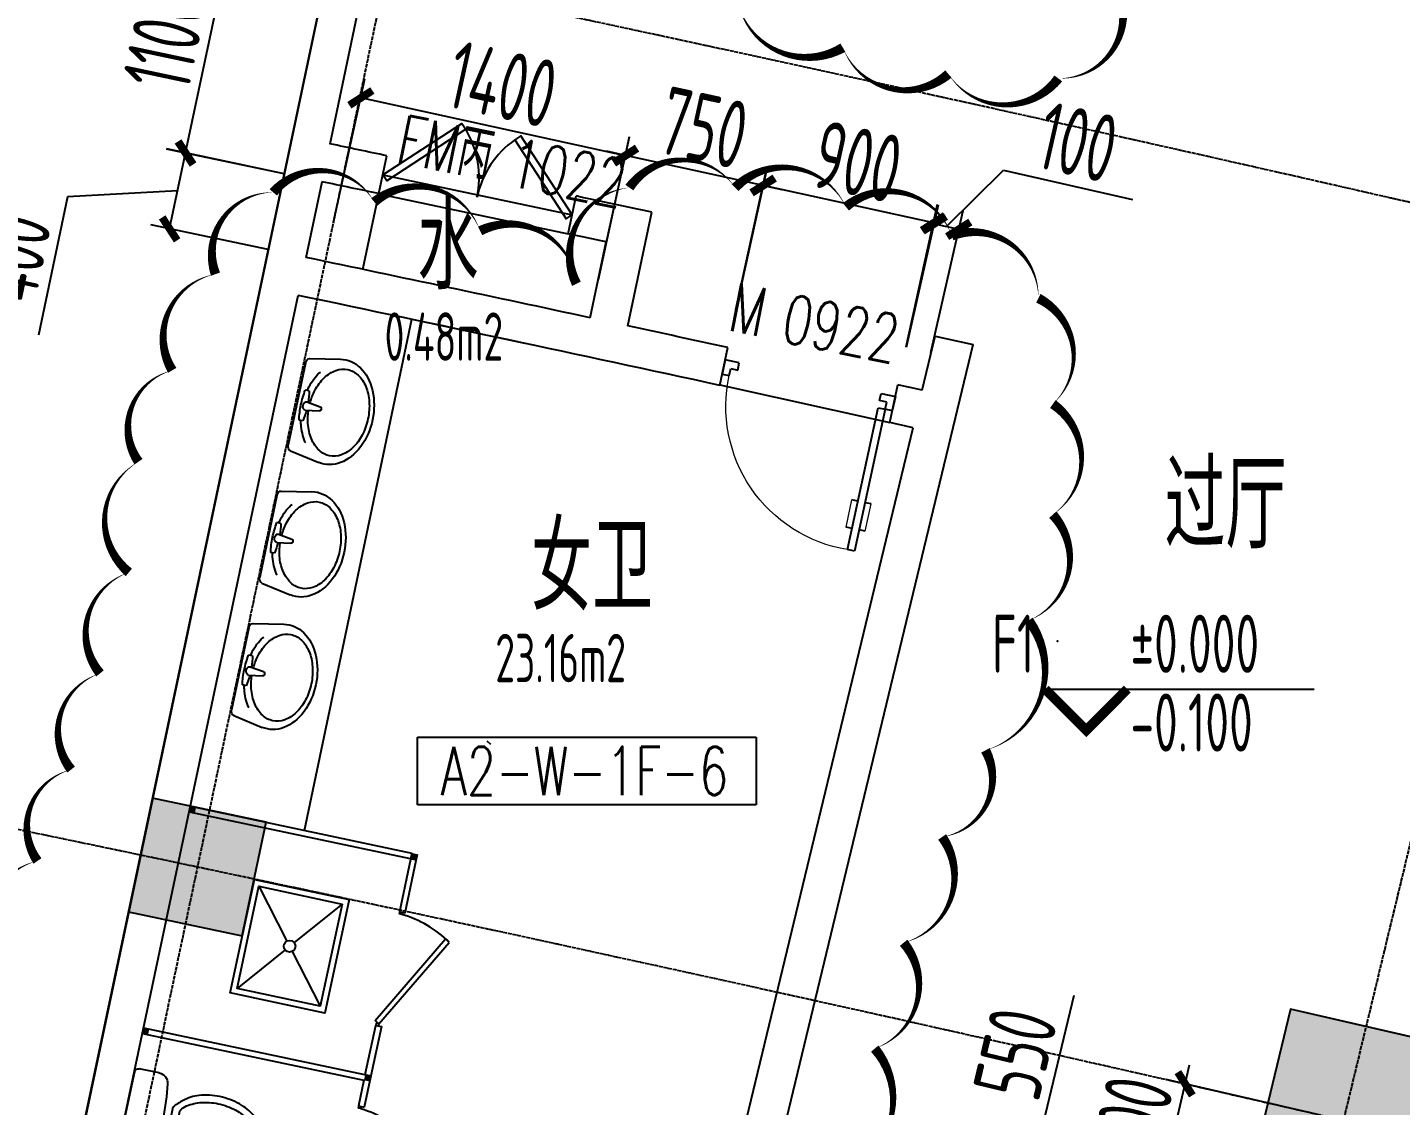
# Model space of a CAD drawing. Header units: millimetres. Extents: x 11639278 to 23698211, y -13072636 to -5537337.
# Drawn here: x 11841539 to 11848635, y -6393351 to -6387781 of the extents above; entities that cross this region are included whole.
import ezdxf
from ezdxf.enums import TextEntityAlignment as Align

# ---------------------------------------------------------------- set-up
doc = ezdxf.new("R2010")
doc.units = ezdxf.units.MM
doc.header["$LTSCALE"] = 10
doc.linetypes.add('A2-RG-AXIS$0$CENTER', pattern=[2, 1.25, -0.25, 0.25, -0.25])
doc.linetypes.add('A2-RG-AXIS$0$DOTE', pattern=[2.42, 2, -0.2, 0.02, -0.2])
for name, color, linetype in [('A2-RB-F1$0$A-DIMS-100', 1, 'Continuous'), ('A2-RG-AXIS$0$A-GRID', 1, 'A2-RG-AXIS$0$CENTER'), ('A2-RI-F1$0$$1$A-SYMB-NUMB-T', 4, 'Continuous'), ('A2-RI-F1$0$$3$A-SYMB', 4, 'Continuous'), ('A2-RI-F1$0$$3$A-WALL', 7, 'Continuous'), ('A2-RI-F1$0$A-1-1-X-toilel$0$A-FIXT', 55, 'Continuous'), ('A2-RI-F1$0$A-DOOR', 32, 'Continuous'), ('A2-RI-F1$0$A-HOLE', 2, 'Continuous'), ('A2-RI-F1$0$A-STRS', 50, 'Continuous'), ('A2-RI-F1$0$A-SYMB', 4, 'Continuous'), ('A2-RI-F1$0$A-SYMB-AREA', 4, 'Continuous'), ('A2-RI-F1$0$A-SYMB-DOOR', 3, 'Continuous'), ('A2-RI-F1$0$A-SYMB-NAME', 4, 'Continuous'), ('A2-RI-F1$0$A-WALL', 7, 'Continuous'), ('A2-RI-F1$0$HRI-F18$0$A-DOOR', 32, 'Continuous'), ('A2-RI-F1$0$HRI-F18$0$A-WALL', 7, 'Continuous'), ('A2-RS-F1$0$A-HATH-GRAY', 8, 'Continuous'), ('A2-RS-F1$0$A-WALL-CONC', 6, 'Continuous')]:
    doc.layers.add(name, color=color, linetype=linetype)
doc.layers.add('A2-RD-F1（少）$0$A-X-AREA', color=6, linetype='Continuous', plot=False)
doc.styles.add('A2-RB-F1$0$XD2008', font='hzs.shx', dxfattribs={"width": 0.7, "bigfont": 'hztxt.shx'})
doc.styles.add('A2-RI-F1$0$$1$ECADI-TXT', font='simplex.shx', dxfattribs={"bigfont": 'hztxt.shx'})
doc.styles.add('A2-RI-F1$0$ECADI', font='hzs.shx', dxfattribs={"width": 0.7, "bigfont": 'hztxt.shx'})
doc.styles.add('A2-RI-F1$0$ECADI-TXT', font='simplex.shx', dxfattribs={"bigfont": 'hztxt.shx'})
doc.styles.add('A2-RI-F1$0$XD2008', font='hzs.shx', dxfattribs={"width": 0.7, "bigfont": 'hztxt.shx'})
doc.dimstyles.new('A2-RB-F1$0$XD100$0', dxfattribs={"dimscale": 100, "dimtxt": 3.5, "dimasz": 1, "dimexe": 1, "dimexo": 2, "dimgap": 0.5, "dimtad": 1, "dimdec": 0, "dimdsep": 46, "dimtxsty": 'A2-RB-F1$0$XD2008', "dimblk1": 'A2-RB-F1$0$_ArchTick', "dimblk2": 'A2-RB-F1$0$_ArchTick', "dimsah": 1, "dimcen": 2.5, "dimclrt": 4, "dimaunit": 1, "dimadec": 0, "dimazin": 0, "dimtfac": 1, "dimtdec": 0, "dimtix": 1, "dimtmove": 1, "dimatfit": 3, "dimfxl": 0, "dimtolj": 1, "dimtzin": 0, "dimarcsym": 0})

# ---------------------------------------------------------------- blocks, each defined once
blk = doc.blocks.new('A2-RS-F1')
at = {"layer": 'A2-RS-F1$0$A-HATH-GRAY', "ltscale": 3}
h = blk.add_hatch(color=256, dxfattribs=at)
h.paths.add_polyline_path([(11790490.7, -6377046.5), (11789491.3, -6377010.6), (11789445.2, -6378310.2), (11790444.5, -6378345.7)], flags=16)
h.paths.add_polyline_path([(11794711.1, -6377235.6), (11794112.3, -6377197.1), (11794061, -6377995.6), (11794659.8, -6378034.1)], flags=0)
h.paths.add_polyline_path([(11794483.3, -6380778.7), (11793884.5, -6380740.2), (11793833.2, -6381538.6), (11794432, -6381577.1)], flags=0)
h.paths.add_polyline_path([(11793886.5, -6390060.6), (11793287.7, -6390022.1), (11793236.4, -6390820.5), (11793835.2, -6390859)], flags=0)
h.paths.add_polyline_path([(11793658.7, -6393603.7), (11793059.9, -6393565.2), (11793008.6, -6394363.6), (11793607.4, -6394402.1)], flags=0)
h.paths.add_polyline_path([(11789926.5, -6392936.5), (11788927.1, -6392900.6), (11788881, -6394200.2), (11789880.4, -6394235.7)], flags=16)
h.paths.add_polyline_path([(11781272, -6392739.2), (11780272, -6392732.1), (11780263.2, -6394032.4), (11781263.2, -6394039.2)], flags=16)
h.paths.add_polyline_path([(11772615.4, -6392790.7), (11771615.7, -6392812.3), (11771644.2, -6394112.4), (11772644, -6394090.4)], flags=16)
h.paths.add_polyline_path([(11771835.6, -6400549.4, 1), (11772735.6, -6400549.4, 1)])
h.paths.add_polyline_path([(11789601.8, -6400663.7, 1), (11788701.8, -6400663.7, 1)], flags=0)
h.paths.add_polyline_path([(11797125.5, -6401083.9, 1), (11798025.5, -6401083.9, 1)], flags=0)
h.paths.add_polyline_path([(11772266.5, -6376894.6), (11771266.7, -6376916.1), (11771295.3, -6378216.2), (11772295, -6378194.3)], flags=16)
h.paths.add_polyline_path([(11781379.7, -6376839.6), (11780379.7, -6376832.4), (11780370.9, -6378132.8), (11781370.9, -6378139.6)], flags=16)
h.paths.add_polyline_path([(11752826.5, -6385566), (11752029, -6385629.4), (11752187.6, -6387623.1), (11752985.1, -6387559.7)], flags=17)
h.paths.add_polyline_path([(11757362.8, -6385212.9), (11756565.3, -6385276.3), (11756723.9, -6387270.1), (11757521.2, -6387204.8)], flags=17)
h.paths.add_polyline_path([(11762965.1, -6393140.9), (11763031, -6394439.6), (11764029.7, -6394388.9), (11763963.9, -6393090.2)])
h.paths.add_polyline_path([(11793008.6, -6394363.6), (11793607.4, -6394402.1), (11793658.7, -6393603.7), (11793059.9, -6393565.2)], flags=17)
h.paths.add_polyline_path([(11793236.4, -6390820.5), (11793835.2, -6390859), (11793886.5, -6390060.6), (11793287.7, -6390022.1)], flags=17)
h.paths.add_polyline_path([(11793833.2, -6381538.6), (11794432, -6381577.1), (11794483.3, -6380778.7), (11793884.5, -6380740.2)], flags=17)
h.paths.add_polyline_path([(11794061, -6377995.6), (11794659.8, -6378034.1), (11794711.1, -6377235.6), (11794112.3, -6377197.1)], flags=17)
h.paths.add_polyline_path([(11762159.9, -6377261.3), (11762225.8, -6378560), (11763224.5, -6378509.3), (11763158.6, -6377210.6)], flags=17)
edge = h.paths.add_edge_path(flags=16)
edge.add_arc((11772285.6, -6400549.4), 450, 0, 360)
edge = h.paths.add_edge_path(flags=16)
edge.add_arc((11789151.8, -6400663.7), 450, 0, 360)
edge = h.paths.add_edge_path()
edge.add_arc((11763857, -6400855.6), 450, 0, 360)
edge = h.paths.add_edge_path(flags=17)
edge.add_arc((11797575.5, -6401083.9), 450, 0, 360)
edge = h.paths.add_edge_path()
edge.add_arc((11755440.6, -6401403.6), 450, 0, 360)
h.paths.add_polyline_path([(11756756.1, -6377586.7), (11756914.7, -6379580.4), (11756117.2, -6379643.9), (11755958.6, -6377650.1)], flags=17)
h.paths.add_polyline_path([(11757322.6, -6394796.6), (11758120, -6394731.3), (11758001.2, -6393237.8), (11757203.7, -6393301.3)])
h.paths.add_polyline_path([(11752786.3, -6395149.5), (11753583.8, -6395086), (11753449, -6393391.4), (11752651.5, -6393454.8)])
h.paths.add_polyline_path([(11751581, -6379997.1), (11752378.4, -6379933.7), (11752219.8, -6377940), (11751422.4, -6378003.4)])
edge = h.paths.add_edge_path()
edge.add_line((11771615.7, -6392812.7), (11771644.2, -6394112.4))
edge.add_line((11771644.2, -6394112.4), (11772644, -6394090.4))
edge.add_line((11772644, -6394090.4), (11772615.4, -6392790.7))
edge.add_line((11772615.4, -6392790.7), (11771615.7, -6392812.3))
edge.add_line((11780272, -6392732.4), (11780263.2, -6394032.4))
edge.add_line((11780263.2, -6394032.4), (11781263.2, -6394039.2))
edge.add_line((11781263.2, -6394039.2), (11781272, -6392739.2))
edge.add_line((11781272, -6392739.2), (11780272, -6392732.1))
edge.add_line((11788927.1, -6392901), (11788881, -6394200.2))
edge.add_line((11788881, -6394200.2), (11789880.4, -6394235.7))
edge.add_line((11789880.4, -6394235.7), (11789926.5, -6392936.5))
edge.add_line((11789926.5, -6392936.5), (11788927.1, -6392900.6))
edge.add_line((11789491.3, -6377011), (11789445.2, -6378310.2))
edge.add_line((11789445.2, -6378310.2), (11790444.5, -6378345.7))
edge.add_line((11790444.5, -6378345.7), (11790490.7, -6377046.5))
edge.add_line((11790490.7, -6377046.5), (11789491.3, -6377010.6))
edge.add_line((11780379.7, -6376832.8), (11780370.9, -6378132.8))
edge.add_line((11780370.9, -6378132.8), (11781370.9, -6378139.6))
edge.add_line((11781370.9, -6378139.6), (11781379.7, -6376839.6))
edge.add_line((11781379.7, -6376839.6), (11780379.7, -6376832.4))
edge.add_line((11771266.7, -6376916.5), (11771295.3, -6378216.2))
edge.add_line((11771295.3, -6378216.2), (11772295, -6378194.3))
edge.add_line((11772295, -6378194.3), (11772266.5, -6376894.6))
edge.add_line((11772266.5, -6376894.6), (11771266.7, -6376916.1))
edge.add_line((11756723.9, -6387270.1), (11757521.2, -6387204.8))
edge.add_line((11756565.3, -6385276.3), (11757362.8, -6385212.9))
edge.add_line((11756565.3, -6385276.3), (11756723.9, -6387270.1))
edge.add_line((11752187.6, -6387623.1), (11752985.1, -6387559.7))
edge.add_line((11752029, -6385629.4), (11752826.5, -6385566))
edge.add_line((11752029, -6385629.4), (11752187.6, -6387623.2))
edge.add_line((11752826.5, -6385566), (11752985.1, -6387559.7))
edge.add_line((11757362.2, -6385205.2), (11757521.2, -6387204.8))
edge = h.paths.add_edge_path()
edge.add_arc((11847549.5, -6408655.2), 450, 0, 360)
h.paths.add_polyline_path([(11818747.1, -6372607.5), (11817357.2, -6372439.1), (11817138.8, -6374225.8), (11818528.7, -6374394.2)])
h.paths.add_polyline_path([(11827964.2, -6373889.1), (11826579.8, -6373680.9), (11826310.1, -6375460.6), (11827694.6, -6375668.8)])
h.paths.add_polyline_path([(11837140.7, -6375434.8), (11835762.8, -6375187), (11835442.2, -6376958.2), (11836820.1, -6377206.1)])
h.paths.add_polyline_path([(11814457.2, -6396161.7), (11815846.9, -6396331.6), (11816041, -6394743.5), (11814651.4, -6394573.1)])
h.paths.add_polyline_path([(11851385, -6401917.5), (11850605.4, -6401737.8), (11850371.1, -6402710), (11851150.7, -6402889.7)])
h.paths.add_polyline_path([(11846959.8, -6400859), (11846180.2, -6400679.3), (11845945.9, -6401651.6), (11846725.5, -6401831.3)])
h.paths.add_polyline_path([(11841338.2, -6400630.1), (11839968.3, -6400341.3), (11840298.4, -6398775.8), (11841668.4, -6399064)])
h.paths.add_polyline_path([(11831505.8, -6398704), (11832883.4, -6398953.4), (11833168.4, -6397379), (11831790.9, -6397129.1)])
h.paths.add_polyline_path([(11822999.8, -6397310.5), (11824384, -6397520.2), (11824623.6, -6395938.3), (11823239.5, -6395728)])
h.paths.add_polyline_path([(11806985.1, -6395311.3), (11806188.5, -6395237.1), (11806299.9, -6394042), (11807096.4, -6394116.5)])
h.paths.add_polyline_path([(11800592, -6394828.7), (11801190.8, -6394867.2), (11801242.1, -6394068.8), (11800643.4, -6394030.3)])
h.paths.add_polyline_path([(11793008.6, -6394363.6), (11793607.4, -6394402.1), (11793658.7, -6393603.7), (11793059.9, -6393565.2)], flags=17)
h.paths.add_polyline_path([(11800819.8, -6391285.9), (11801418.6, -6391324.4), (11801469.9, -6390525.9), (11800871.2, -6390487.4)])
h.paths.add_polyline_path([(11793236.4, -6390820.5), (11793835.2, -6390859), (11793886.5, -6390060.6), (11793287.7, -6390022.1)], flags=17)
h.paths.add_polyline_path([(11853037, -6395063.6), (11853271.3, -6394091.4), (11852491.7, -6393911.7), (11852257.4, -6394883.9)])
h.paths.add_polyline_path([(11854911.5, -6387286.2), (11855145.9, -6386314), (11854366.3, -6386134.3), (11854131.9, -6387106.5)])
h.paths.add_polyline_path([(11846269, -6377243.5), (11844898.8, -6376956.1), (11844527.5, -6378717.4), (11845897.7, -6379004.7)])
h.paths.add_polyline_path([(11848611.8, -6394005), (11848846.2, -6393032.8), (11848066.6, -6392853.1), (11847832.2, -6393825.3)])
h.paths.add_polyline_path([(11850486.4, -6386227.4), (11850720.8, -6385255.2), (11849941.2, -6385075.5), (11849706.8, -6386047.7)])
h.paths.add_polyline_path([(11843712.1, -6384523.3), (11844299.2, -6384647.1), (11844423, -6384060), (11843835.9, -6383936.2)])
h.paths.add_polyline_path([(11842061.7, -6392351.2), (11842648.8, -6392475), (11842772.6, -6391887.9), (11842185.5, -6391764.1)])
h.paths.add_polyline_path([(11808357.4, -6373042.4), (11808954.8, -6373098.1), (11809029, -6372301.4), (11808431.6, -6372245.8)])
h.paths.add_polyline_path([(11793833.2, -6381538.6), (11794432, -6381577.1), (11794483.3, -6380778.7), (11793884.5, -6380740.2)], flags=17)
h.paths.add_polyline_path([(11801416.6, -6382004.6), (11802015.3, -6382043.1), (11802066.7, -6381244.7), (11801467.9, -6381206.2)])
h.paths.add_polyline_path([(11801644.4, -6378461.8), (11802243.1, -6378500.3), (11802294.5, -6377701.9), (11801695.7, -6377663.4)])
h.paths.add_polyline_path([(11794061, -6377995.6), (11794659.8, -6378034.1), (11794711.1, -6377235.6), (11794112.3, -6377197.1)], flags=17)
h.paths.add_polyline_path([(11808460.5, -6379479.9), (11807663.9, -6379405.7), (11807775.3, -6378210.6), (11808571.8, -6378285.1)])
edge = h.paths.add_edge_path(flags=16)
edge.add_arc((11772285.6, -6400549.4), 450, 0, 360)
edge = h.paths.add_edge_path(flags=17)
edge.add_arc((11789151.8, -6400663.7), 450, 0, 360)
edge = h.paths.add_edge_path(flags=17)
edge.add_arc((11797575.5, -6401083.9), 450, 0, 360)
edge = h.paths.add_edge_path()
edge.add_arc((11805983.7, -6401745.9), 450, 0, 360)
edge = h.paths.add_edge_path()
edge.add_arc((11814369.4, -6402649), 450, 0, 360)
edge = h.paths.add_edge_path()
edge.add_arc((11822725.7, -6403792.5), 450, 0, 360)
edge = h.paths.add_edge_path()
edge.add_arc((11831045.7, -6405175.5), 450, 0, 360)
edge = h.paths.add_edge_path()
edge.add_arc((11839322.6, -6406796.9), 450, 0, 360)
edge = h.paths.add_edge_path(flags=17)
edge.add_line((11771615.7, -6392812.7), (11771644.2, -6394112.4))
edge.add_line((11771644.2, -6394112.4), (11772644, -6394090.4))
edge.add_line((11772644, -6394090.4), (11772615.4, -6392790.7))
edge.add_line((11772615.4, -6392790.7), (11771615.7, -6392812.3))
edge.add_line((11780272, -6392732.4), (11780263.2, -6394032.4))
edge.add_line((11780263.2, -6394032.4), (11781263.2, -6394039.2))
edge.add_line((11781263.2, -6394039.2), (11781272, -6392739.2))
edge.add_line((11781272, -6392739.2), (11780272, -6392732.1))
edge.add_line((11788927.1, -6392901), (11788881, -6394200.2))
edge.add_line((11788881, -6394200.2), (11789880.4, -6394235.7))
edge.add_line((11789880.4, -6394235.7), (11789926.5, -6392936.5))
edge.add_line((11789926.5, -6392936.5), (11788927.1, -6392900.6))
edge.add_line((11789491.3, -6377011), (11789445.2, -6378310.2))
edge.add_line((11789445.2, -6378310.2), (11790444.5, -6378345.7))
edge.add_line((11790444.5, -6378345.7), (11790490.7, -6377046.5))
edge.add_line((11790490.7, -6377046.5), (11789491.3, -6377010.6))
edge.add_line((11780379.7, -6376832.8), (11780370.9, -6378132.8))
edge.add_line((11780370.9, -6378132.8), (11781370.9, -6378139.6))
edge.add_line((11781370.9, -6378139.6), (11781379.7, -6376839.6))
edge.add_line((11781379.7, -6376839.6), (11780379.7, -6376832.4))
edge.add_line((11771266.7, -6376916.5), (11771295.3, -6378216.2))
edge.add_line((11771295.3, -6378216.2), (11772295, -6378194.3))
edge.add_line((11772295, -6378194.3), (11772266.5, -6376894.6))
edge.add_line((11772266.5, -6376894.6), (11771266.7, -6376916.1))
edge = h.paths.add_edge_path()
edge.add_arc((11780719.5, -6400485.4), 450, 0, 360)
at = {"layer": 'A2-RS-F1$0$A-WALL-CONC', "ltscale": 3}
for points in [[(11842061.7, -6392351.2), (11842648.8, -6392475), (11842772.6, -6391887.9), (11842185.5, -6391764.1)], [(11848611.8, -6394005), (11848846.2, -6393032.8), (11848066.6, -6392853.1), (11847832.2, -6393825.3)]]:
    blk.add_lwpolyline(points, close=True, dxfattribs=at)
blk = doc.blocks.new('A2-RI-F1$0$ECADI-TAG-HGHT（国标）')
at = {"color": 1}
blk.add_line((-2.121, 2.121), (11.768, 2.121), dxfattribs=at)
at = {"color": 1, "const_width": 0.5}
blk.add_lwpolyline([(-2.121, 2.121), (0, 0), (2.121, 2.121)], dxfattribs=at)
at = {"color": 1}
blk.add_point((-1.481, 4.6), dxfattribs=at)
at = {"style": 'A2-RI-F1$0$XD2008', "width": 0.7}
blk.add_attdef('FL', text='', height=3, dxfattribs=at).set_placement((-2.689, 2.967), align=Align.RIGHT)
for tag, p in [('F.F.L.', (2.284, 2.967)), ('T.O.S.', (2.284, -1.104))]:
    blk.add_attdef(tag, p, '', height=3, dxfattribs=at)
blk = doc.blocks.new('A2-RI-F1$0$5erhfh')
at = {"layer": 'A2-RI-F1$0$A-SYMB-AREA', "style": 'A2-RI-F1$0$ECADI', "width": 0.7}
blk.add_attdef('340M2', text='', height=2.5, dxfattribs=at).set_placement((0, 1.25), align=Align.MIDDLE_LEFT)
at = {"layer": 'A2-RI-F1$0$A-SYMB-NAME', "style": 'A2-RI-F1$0$ECADI', "width": 0.7}
blk.add_attdef('CHINESENAME', (-12.292, 3.087), '', height=4.5, dxfattribs=at)
blk = doc.blocks.new('A2-RI-F1$0$645YRTH')
at = {"layer": 'A2-RI-F1$0$$1$A-SYMB-NUMB-T', "color": 1}
for p, q in [((0, -350), (0, 0)), ((0, 0), (1750, 0)), ((1750, 0), (1750, -350)), ((1750, -350), (0, -350))]:
    blk.add_line(p, q, dxfattribs=at)
at = {"layer": 'A2-RI-F1$0$$1$A-SYMB-NUMB-T', "style": 'A2-RI-F1$0$$1$ECADI-TXT', "width": 0.7}
blk.add_attdef('CODE', text='', height=250, dxfattribs=at).set_placement((750, -175), align=Align.MIDDLE_CENTER)
blk = doc.blocks.new('A2-RI-F1$0$door-1000')
for p, q in [((0.6493, 0.6471), (0.7083, 0.7059)), ((0.6787, 0.6175), (0.6493, 0.6471)), ((0.7082, 0.647), (0.6787, 0.6175)), ((0.7376, 0.6174), (0.7082, 0.647)), ((0.7083, 0.7059), (0.7083, 0.7059)), ((0.7083, 0.7059), (0.7672, 0.6469)), ((0.7672, 0.6469), (0.7376, 0.6174)), ((0.059, 0.0588), (0, 0)), ((0, 0), (0.0588, -0.059)), ((0, 0), (0, 0)), ((0.0589, -0.0001), (0.0884, 0.0293)), ((0.0884, 0.0293), (0.059, 0.0588)), ((0.0588, -0.059), (0.0883, -0.0296)), ((0.0883, -0.0296), (0.0589, -0.0001)), ((0.1179, -0.0002), (0.0883, -0.0296)), ((0.0883, -0.0296), (0.6766, -0.6199)), ((0.7061, -0.5905), (0.1179, -0.0002)), ((0.5051, -0.3888), (0.5301, -0.3639)), ((0.4506, -0.4431), (0.4756, -0.4182)), ((0.5638, -0.5566), (0.5888, -0.5318)), ((0.6183, -0.5024), (0.6432, -0.4775)), ((0.6766, -0.6199), (0.7061, -0.5905))]:
    blk.add_line(p, q)
at = {"lineweight": 13}
for p, q in [((0.6432, -0.4775), (0.5301, -0.3639)), ((0.5638, -0.5566), (0.4506, -0.4431))]:
    blk.add_line(p, q, dxfattribs=at)
blk.add_arc((0.1481, 0.0285), 0.8333, 312.03498, 44.97267, dxfattribs=at)
blk = doc.blocks.new('A2-RI-F1$0$A-1-1-X-toilel$0$A-1-10-01~10(B1~wd)$0$A1088D2A')
at = {"layer": 'A2-RI-F1$0$A-1-1-X-toilel$0$A-FIXT'}
for p, q in [((-0.43, 0), (0.43, 0)), ((-0.47, -0.235), (-0.47, -0.04)), ((0.47, -0.04), (0.47, -0.235)), ((-0.05, -0.396), (-0.05, -0.361)), ((0.05, -0.361), (0.05, -0.396)), ((-0.176, -0.431), (0.181, -0.431)), ((-0.148, -0.5), (0.148, -0.5)), ((-0.07, -0.396), (-0.05, -0.396)), ((-0.07, -0.431), (-0.07, -0.396)), ((0.05, -0.396), (-0.05, -0.396)), ((0.05, -0.396), (0.07, -0.396)), ((0.07, -0.396), (0.07, -0.431))]:
    blk.add_line(p, q, dxfattribs=at)
for points in [[(0.002, -1.35, -0.128381), (-0.133, -1.315, -0.106268), (-0.259, -1.203, -0.085065), (-0.338, -1.047, -0.074422), (-0.368, -0.849, -0.074422), (-0.338, -0.652, -0.093985), (-0.259, -0.514, -0.073872), (-0.176, -0.431, -0.130921)], [(-0.148, -0.5, 0.073654), (-0.204, -0.54, 0.085065), (-0.272, -0.674, 0.074422), (-0.298, -0.849, 0.074422), (-0.272, -1.025, 0.085065), (-0.204, -1.159, 0.106268), (-0.101, -1.25, 0.128381), (-0.002, -1.276, 0.131396)], [(0.181, -0.431, -0.073872), (0.264, -0.514, -0.093985), (0.343, -0.652, -0.074422), (0.372, -0.849, -0.074422), (0.343, -1.047, -0.085065), (0.264, -1.203, -0.106268), (0.138, -1.315, -0.128381), (0.002, -1.35, -0.130921)], [(0.148, -0.5, -0.073654), (0.204, -0.54, -0.085065), (0.272, -0.674, -0.074422), (0.298, -0.849, -0.074422), (0.272, -1.025, -0.085065), (0.204, -1.159, -0.106268), (0.101, -1.25, -0.128381), (0.002, -1.276, -0.131396)]]:
    blk.add_lwpolyline(points, format="xyb", dxfattribs=at)
for centre, radius, start, end in [((-0.43, -0.04), 0.04, 90, 180), ((0.43, -0.04), 0.04, 0, 90), ((-0.37, -0.235), 0.1, 180, 262.0681), ((0.37, -0.235), 0.1, 277.9319, 0), ((0, 2.42), 2.781, 262.0681, 268.9699), ((0, 2.42), 2.781, 268.9699, 271.0301), ((0, 2.42), 2.781, 271.0301, 277.9319)]:
    blk.add_arc(centre, radius, start, end, dxfattribs=at)
blk = doc.blocks.new('A2-RI-F1$0$A-1-1-X-toilel$0$A-1-10-01~10(B1~wd)$0$A1088D2B')
at = {"layer": 'A2-RI-F1$0$A-1-1-X-toilel$0$A-FIXT'}
for p, q in [((-465, 0), (-465, -1200)), ((-435, 0), (-435, -1170)), ((435, 0), (435, -1170)), ((465, 0), (465, -1200)), ((-465, -1200), (-300, -1200)), ((-435, -1170), (-300, -1170)), ((-300, -1170), (-300, -1200)), ((275.9, -1161.4), (-210.9, -1431.4)), ((289.1, -1184.1), (-197.8, -1454.1)), ((289.1, -1184.1), (275.9, -1161.4)), ((300, -1170), (435, -1170)), ((300, -1170), (300, -1200)), ((300, -1200), (465, -1200)), ((-197.8, -1454.1), (-210.9, -1431.4))]:
    blk.add_line(p, q, dxfattribs=at)
for points in [[(-299.8, -1184.1), (-289.1, -1184.1), (-289.1, -1172.6), (-299.8, -1172.6)], [(300, -1172.6), (288, -1172.6), (288, -1184.1), (300, -1184.1)]]:
    blk.add_lwpolyline(points, dxfattribs=at)
blk.add_arc((270.5, -1147.3), 559.9, 183.77186, 213.23098, dxfattribs=at)
for points in [[(-465, -30), (-435, -30), (-465, 0), (-435, 0)], [(435, -30), (465, -30), (435, 0), (465, 0)], [(-465, -1200), (-435, -1200), (-465, -1170), (-435, -1170)], [(435, -1200), (465, -1200), (435, -1170), (465, -1170)]]:
    blk.add_trace(points, dxfattribs=at)
at = {"layer": 'A2-RI-F1$0$A-1-1-X-toilel$0$A-FIXT', "xscale": 540, "yscale": 540, "zscale": 540}
blk.add_blockref('A2-RI-F1$0$A-1-1-X-toilel$0$A-1-10-01~10(B1~wd)$0$A1088D2A', (0, 0), dxfattribs=at)
blk = doc.blocks.new('A2-RI-F1$0$sthftfjtyj')
for p, q in [((11844390.7, -6383390.9), (11844535.4, -6383674.4)), ((11844820.8, -6383483.3), (11844572.4, -6383682.3)), ((11844525.6, -6383719.8), (11844277.2, -6383918.8)), ((11844562.7, -6383727.8), (11844707.4, -6384011.3))]:
    blk.add_line(p, q)
for points in [[(11844856.5, -6383460.3), (11844730.4, -6384046.9), (11844241.6, -6383941.9), (11844367.6, -6383355.2)], [(11844820.8, -6383483.3), (11844707.4, -6384011.3), (11844277.2, -6383918.8), (11844390.7, -6383390.9)]]:
    blk.add_lwpolyline(points, close=True)
blk.add_circle((11844549, -6383701.1), 30)
blk = doc.blocks.new('A2-RI-F1$0$ECADI-TAG-DOOR')
blk = doc.blocks.new('A2-RI-F1$0$HRI-F18$0$A$C62F15C80')
at = {"layer": 'A2-RI-F1$0$HRI-F18$0$A-DOOR'}
for points in [[(0, 275.5), (275.5, 0), (296.2, 20.7), (20.7, 296.2)], [(800, 275.5), (524.5, 0), (503.8, 20.7), (779.3, 296.2)]]:
    blk.add_lwpolyline(points, close=True, dxfattribs=at)
for centre, start, end in [((10.3, 285.9), 317.1491, 0), ((789.7, 285.9), 180, 222.8509)]:
    blk.add_arc(centre, 389.7, start, end, dxfattribs=at)
blk = doc.blocks.new('A2-RI-F1$0$A-1-1-X-toilel$0$A-1-10-01~10(B1~wd)$0$A$C39426295')
at = {"layer": 'A2-RI-F1$0$A-1-1-X-toilel$0$A-FIXT'}
for p, q in [((29.2, 382.7, 4500), (0, 227, 4500)), ((488.5, 400, 4500), (56.5, 400, 4500)), ((193.7, 350.8, 4500), (193.7, 371.4, 4500)), ((351.2, 350.8, 4500), (351.2, 371.4, 4500)), ((515.7, 382.7, 4500), (544.9, 227, 4500)), ((250.5, 351.1, 4500), (261.5, 278.8, 4500)), ((294.5, 351.1, 4500), (283.5, 278.8, 4500))]:
    blk.add_line(p, q, dxfattribs=at)
at = {"layer": 'A2-RI-F1$0$A-1-1-X-toilel$0$A-FIXT', "extrusion": (0, 0, -1)}
for centre, major_axis, start_param, end_param in [((56.5, 380, 4500), (27.5, 0), 3.277215, 4.712389), ((267, 182.2, 4500), (257.5, 0), 3.959185, 4.341951), ((272.5, 171.9, 4500), (272.7, 0), 4.341951, 4.419347), ((272.5, 125.2, 4500), (347.6, 0), 4.483782, 4.712389), ((272.5, 351.1, 4500), (22, 0), 3.141593, 6.283185), ((272.5, 125.2, 4500), (347.6, 0), -1.570796, -1.342189), ((272.5, 171.9, 4500), (272.7, 0), -1.277754, -1.200359), ((278, 182.2, 4500), (257.5, 0), -1.200359, -0.817592), ((488.5, 380, 4500), (27.5, 0), 4.712389, 6.147563), ((258.5, 175, 4500), (214.8, 0), 3.55759, 3.959185), ((414.3, 151.7, 4500), (396.8, 0), 3.737677, 3.75941), ((267, 168.5, 4500), (227.2, 0), 3.959185, 4.341951), ((272.5, 158.2, 4500), (242.4, 0), 4.341951, 4.629594), ((272.5, 597, 4500), (347.6, 0), 1.631074, 1.799403), ((272.5, 158.2, 4500), (242.4, 0), -1.488001, -1.200359), ((272.5, 597, 4500), (347.6, 0), 1.342189, 1.510519), ((278, 168.5, 4500), (227.2, 0), -1.200359, -0.817592), ((286.5, 175, 4500), (214.8, 0), -0.817592, -0.415998), ((130.6, 151.7, 4500), (396.8, 0), -0.617817, -0.596084), ((272.5, 200, 4500), (275, 0), -0.135622, 3.277215), ((245.3, 179.3, 4500), (200.4, 0), 3.141593, 3.55759), ((272.5, 278.8, 4500), (11, 0), -0.000069, 3.141524), ((299.7, 179.3, 4500), (200.4, 0), -0.415998, 0), ((245.3, 179.3, 4500), (200.4, 0), 2.725595, 3.141593), ((299.7, 179.3, 4500), (200.4, 0), 0, 0.415998), ((258.5, 183.5, 4500), (214.8, 0), 2.324001, 2.725595), ((286.5, 183.5, 4500), (214.8, 0), 0.415998, 0.817592), ((267, 190.1, 4500), (227.2, 0), 1.941234, 2.324001), ((272.5, 200.4, 4500), (242.4, 0), 1.570796, 1.941234), ((272.5, 200.4, 4500), (242.4, 0), 1.200359, 1.570796), ((278, 190.1, 4500), (227.2, 0), 0.817592, 1.200359)]:
    blk.add_ellipse(centre, major_axis=major_axis, ratio=0.727273, start_param=start_param, end_param=end_param, dxfattribs=at)
blk = doc.blocks.new('A2-RI-F1')
for p, q in [((11843355, -6388639.9), (11843396.5, -6388444.3)), ((11844333.2, -6388847.7), (11844374.6, -6388652))]:
    blk.add_line(p, q)
for radius, start, end in [(295184.3, 78.105921, 78.164328), (294984.3, 78.10596, 78.164328), (295184.3, 77.834208, 77.911819), (294984.3, 77.87288, 77.911727)]:
    blk.add_arc((11782558.1, -6677291), radius, start, end)
at = {"layer": 'A2-RI-F1$0$$3$A-WALL'}
for p, q in [((11844240.5, -6398484.7), (11846425.6, -6389418.8)), ((11846162.9, -6389655.3), (11846230.3, -6389375.6)), ((11844358.3, -6397142.3), (11846116, -6389849.7))]:
    blk.add_line(p, q, dxfattribs=at)
at = {"layer": 'A2-RI-F1$0$A-1-1-X-toilel$0$A-FIXT'}
for p, q in [((11842970.1, -6391929.6), (11843524.7, -6389289.2)), ((11843524.7, -6389289.2), (11844109.3, -6389412)), ((11843934.2, -6391486.1), (11843914.7, -6391468.6)), ((11842374.7, -6391834.7), (11843548.8, -6392082.3)), ((11842380.8, -6391805.3), (11843525.7, -6392046.7)), ((11843525.7, -6392046.7), (11843461.9, -6392350)), ((11843491.3, -6392356.2), (11843555, -6392052.9)), ((11843462, -6392350), (11843491.3, -6392356.2)), ((11843335.1, -6392911.9), (11843699.5, -6392490.9)), ((11843719, -6392508.4), (11843699.5, -6392490.9)), ((11843354.7, -6392929.4), (11843719, -6392508.4)), ((11843354.7, -6392929.4), (11843335.1, -6392911.9))]:
    blk.add_line(p, q, dxfattribs=at)
for points in [[(11843475.7, -6392353), (11843473.5, -6392363.6), (11843462.3, -6392361.2), (11843464.5, -6392350.7)], [(11843285, -6393191.7), (11843338.6, -6392937.2), (11843368, -6392943.4), (11843314.3, -6393197.9)], [(11843341.2, -6392937.7), (11843343.6, -6392926), (11843354.9, -6392928.3), (11843352.4, -6392940.1)]]:
    blk.add_lwpolyline(points, dxfattribs=at)
blk.add_arc((11843322.5, -6392903.7), 559.9, 44.90686, 74.36598, dxfattribs=at)
for points in [[(11842410.2, -6391811.5), (11842404, -6391840.9), (11842380.8, -6391805.3), (11842374.7, -6391834.7)], [(11843555, -6392052.9), (11843548.8, -6392082.3), (11843525.7, -6392046.7), (11843519.5, -6392076.1)]]:
    blk.add_trace(points, dxfattribs=at)
at = {"layer": 'A2-RI-F1$0$A-HOLE'}
blk.add_line((11843272.6, -6389031.3), (11843355, -6388640.1), dxfattribs=at)
at = {"layer": 'A2-RI-F1$0$A-STRS'}
for p, q in [((11843375.6, -6388542.7), (11844354, -6388749.4)), ((11843354.9, -6388640.6), (11844333.3, -6388847.2)), ((11845116.9, -6389628.3), (11845995.5, -6389823.1))]:
    blk.add_line(p, q, dxfattribs=at)
at = {"layer": 'A2-RI-F1$0$A-WALL'}
for p, q in [((11840689.3, -6398858), (11844919.2, -6378799.3)), ((11843102.7, -6388382.5), (11843474.1, -6386621.3)), ((11842978.9, -6388969.6), (11843061.5, -6388578.2)), ((11844641.8, -6389323.1), (11844765.6, -6388736)), ((11844446.2, -6389281), (11844528.8, -6388889.6)), ((11841390.5, -6396502.1), (11842937.7, -6389165.3)), ((11845116.4, -6389630.4), (11845157.7, -6389434.7)), ((11846230.3, -6389375.6), (11846425.6, -6389418.8)), ((11845995.5, -6389823.1), (11846036.8, -6389627.4)), ((11848846.2, -6393032.8), (11848066.6, -6392853.1))]:
    blk.add_line(p, q, dxfattribs=at)
for centre, radius, start, end in [((11782558.1, -6677291), 294584.3, 77.872582, 78.164328), ((11776660.7, -6704997.8), 322711.6, 77.753003, 78.148547), ((11750102.2, -6827679.9), 448435.5, 77.762095, 77.829538), ((11782558.1, -6677291), 294584.3, 77.53086, 77.555969), ((11782558.1, -6677291), 294384.3, 77.531595, 77.555603)]:
    blk.add_arc(centre, radius, start, end, dxfattribs=at)
at = {"layer": 'Defpoints'}
for points in [[(11845207.7, -6387635.8, 0, 50, 0.520567), (11845753, -6387885.6, 0, 50, 0.520567), (11845753, -6387885.6, 0, 50, 0.520567), (11846298.3, -6388021.8, 0, 50, 0.520567), (11846298.3, -6388021.8, 0, 50, 0.520567), (11846866.3, -6388044.5, 0, 50, 0.520567), (11846866.3, -6388044.5, 0, 50, 0.520567), (11847184.4, -6387613.1, 0, 50, 0.520567)], [(11844375.8, -6389105.5, 0, 50, 0.520567), (11843878.4, -6388832.1, 0, 50, 0.520567), (11843878.4, -6388832.1, 0, 50, 0.520567), (11843331.3, -6388683, 0, 50, 0.520567), (11843331.3, -6388683, 0, 50, 0.520567), (11842809.1, -6388633.3, 0, 50, 0.520567), (11842809.1, -6388633.3, 0, 50, 0.520567), (11842510.6, -6389055.8, 0, 50, 0.520567), (11842510.6, -6389055.8, 0, 50, 0.520567), (11842286.8, -6389552.9, 0, 50, 0.520567), (11842286.8, -6389552.9, 0, 50, 0.520567), (11842112.7, -6390025.1, 0, 50, 0.520567), (11842112.7, -6390025.1, 0, 50, 0.520567), (11842063, -6390596.7, 0, 50, 0.520567), (11842063, -6390596.7, 0, 50, 0.520567), (11841913.8, -6391118.7, 0, 50, 0.520567), (11841913.8, -6391118.7, 0, 50, 0.520567), (11841764.5, -6391615.7, 0, 50, 0.520567), (11841764.5, -6391615.7, 0, 50, 0.520567), (11841590.5, -6392087.9, 0, 50, 0.520567), (11841590.5, -6392087.9, 0, 50, 0.520567), (11841391.5, -6392585, 0, 50, 0.520567)], [(11845743.6, -6393703.4, 0, 50, 0.520567), (11845917.7, -6393057.2, 0, 50, 0.520567), (11845917.7, -6393057.2, 0, 50, 0.520567), (11846066.9, -6392510.5, 0, 50, 0.520567), (11846066.9, -6392510.5, 0, 50, 0.520567), (11846265.9, -6391963.7, 0, 50, 0.520567), (11846265.9, -6391963.7, 0, 50, 0.520567), (11846489.7, -6391516.3, 0, 50, 0.520567), (11846489.7, -6391516.3, 0, 50, 0.520567), (11846713.5, -6390845.3, 0, 50, 0.520567), (11846713.5, -6390845.3, 0, 50, 0.520567), (11846837.9, -6390298.5, 0, 50, 0.520567), (11846837.9, -6390298.5, 0, 50, 0.520567), (11846837.9, -6389726.9, 0, 50, 0.520567), (11846837.9, -6389726.9, 0, 50, 0.520567), (11846763.3, -6389180.1, 0, 50, 0.520567), (11846763.3, -6389180.1, 0, 50, 0.520567), (11846315.6, -6388857, 0, 50, 0.520567), (11846315.6, -6388857, 0, 50, 0.520567), (11845768.5, -6388707.9, 0, 50, 0.520567), (11845768.5, -6388707.9, 0, 50, 0.520567), (11845196.5, -6388608.5, 0, 50, 0.520567), (11845196.5, -6388608.5, 0, 50, 0.520567), (11844649.4, -6388608.5, 0, 50, 0.520567), (11844649.4, -6388608.5, 0, 50, 0.520567), (11844375.8, -6389105.5, 0, 0, 0)]]:
    blk.add_lwpolyline(points, format="xyseb", dxfattribs=at)
blk.add_blockref('A2-RS-F1', (0, 0))
ref = blk.add_blockref('A2-RI-F1$0$5erhfh', (11844783.7, -6389442.2), dxfattribs=dict(xscale=100, yscale=100, zscale=100))
ref.add_attrib('340M2', '0.48m2', (11843384.7, -6389503.6), dxfattribs={"layer": 'A2-RI-F1$0$A-SYMB-AREA', "height": 250, "style": 'A2-RI-F1$0$ECADI', "width": 0.7})
ref.add_attrib('CHINESENAME', '水', (11843554.5, -6389133.4), dxfattribs={"layer": 'A2-RI-F1$0$A-SYMB-NAME', "height": 450, "style": 'A2-RI-F1$0$ECADI', "width": 0.7})
ref = blk.add_blockref('A2-RI-F1$0$5erhfh', (11848644.4, -6390782.9), dxfattribs=dict(xscale=100, yscale=100, zscale=100))
ref.add_attrib('CHINESENAME', '过厅', (11847415.2, -6390474.1), dxfattribs={"layer": 'A2-RI-F1$0$A-SYMB-NAME', "height": 450, "style": 'A2-RI-F1$0$ECADI', "width": 0.7})
ref = blk.add_blockref('A2-RI-F1$0$5erhfh', (11845370.8, -6391102.9), dxfattribs=dict(xscale=100, yscale=100, zscale=100))
ref.add_attrib('340M2', '23.16m2', (11843956.8, -6391164.3), dxfattribs={"layer": 'A2-RI-F1$0$A-SYMB-AREA', "height": 250, "style": 'A2-RI-F1$0$ECADI', "width": 0.7})
ref.add_attrib('CHINESENAME', '女卫', (11844141.6, -6390794.2), dxfattribs={"layer": 'A2-RI-F1$0$A-SYMB-NAME', "height": 450, "style": 'A2-RI-F1$0$ECADI', "width": 0.7})
at = {"layer": 'A2-RI-F1$0$$3$A-SYMB'}
ref = blk.add_blockref('A2-RI-F1$0$645YRTH', (11843554.8, -6391447.7), dxfattribs=at)
ref.add_attrib('CODE', 'A2-W-1F-6', dxfattribs={"layer": 'A2-RI-F1$0$$1$A-SYMB-NUMB-T', "height": 250, "style": 'A2-RI-F1$0$$1$ECADI-TXT', "width": 0.7}).set_placement((11844417.5, -6391622.7), align=Align.MIDDLE_CENTER)
at = {"layer": 'A2-RI-F1$0$A-1-1-X-toilel$0$A-FIXT'}
for name, p, rotation in [('A2-RI-F1$0$A-1-1-X-toilel$0$A-1-10-01~10(B1~wd)$0$A$C39426295', (11843266.4, -6390075.2, -4500), 78.15647034406395), ('A2-RI-F1$0$A-1-1-X-toilel$0$A-1-10-01~10(B1~wd)$0$A$C39426295', (11843119.6, -6390759.6, -4500), 78.15647034406395), ('A2-RI-F1$0$A-1-1-X-toilel$0$A-1-10-01~10(B1~wd)$0$A$C39426295', (11842973.4, -6391444.2, -4500), 78.15647034406395), ('A2-RI-F1$0$sthftfjtyj', (-6783.4, -18351.4), 0.04605986587671286)]:
    blk.add_blockref(name, p, dxfattribs=dict(at, rotation=rotation))
at = {"layer": 'A2-RI-F1$0$A-1-1-X-toilel$0$A-FIXT', "xscale": -1, "rotation": 78.09342839996151}
blk.add_blockref('A2-RI-F1$0$A-1-1-X-toilel$0$A-1-10-01~10(B1~wd)$0$A1088D2B', (11842043.5, -6393405.2), dxfattribs=at)
at = {"layer": 'A2-RI-F1$0$A-DOOR', "xscale": -899.9999997216815, "yscale": 899.9999997233972, "zscale": 899.9999997227686, "rotation": 32.71281969504559}
blk.add_blockref('A2-RI-F1$0$door-1000', (11846024.1, -6389688.6), dxfattribs=at)
at = {"layer": 'A2-RI-F1$0$A-SYMB', "xscale": 99.99999999989086, "yscale": 99.99999999989086, "zscale": 99.99999999989086}
blk.add_blockref('A2-RI-F1$0$ECADI-TAG-HGHT（国标）', (11847010.8, -6391412.2), dxfattribs=at).add_auto_attribs({'F.F.L.': '%%p0.000', 'T.O.S.': '-0.100', 'FL': 'F1'})
at = {"layer": 'A2-RI-F1$0$A-SYMB-DOOR'}
ref = blk.add_blockref('A2-RI-F1$0$ECADI-TAG-DOOR', (11843997.7, -6389332.9), dxfattribs=dict(at, xscale=99.99999999889525, yscale=99.99999999889525, zscale=99.99999999889525, rotation=348.5756511641912))
ref.add_attrib('门窗主编号1', 'FM丙', dxfattribs={"height": 250, "rotation": 348.57565, "style": 'A2-RI-F1$0$ECADI-TXT', "width": 0.7}).set_placement((11843916.6, -6388573.4), align=Align.RIGHT)
ref.add_attrib('门窗主编号2', '1022', (11844012.7, -6388597.1, 333.3), dxfattribs={"height": 250, "rotation": 348.57565, "style": 'A2-RI-F1$0$ECADI-TXT', "width": 0.7})
ref = blk.add_blockref('A2-RI-F1$0$ECADI-TAG-DOOR', (11845415.2, -6390138.7), dxfattribs=dict(at, xscale=100.0000000018013, yscale=100.0000000018013, zscale=100.0000000018013, rotation=348.9715555694557))
ref.add_attrib('门窗主编号1', 'M', dxfattribs={"height": 250, "rotation": 348.97156, "style": 'A2-RI-F1$0$ECADI-TXT', "width": 0.7}).set_placement((11845328.8, -6389379.7), align=Align.RIGHT)
ref.add_attrib('门窗主编号2', '0922', (11845425.1, -6389402.8, 333.3), dxfattribs={"height": 250, "rotation": 348.97156, "style": 'A2-RI-F1$0$ECADI-TXT', "width": 0.7})
at = {"layer": 'A2-RI-F1$0$HRI-F18$0$A-WALL', "xscale": 1.249999998733191, "yscale": 1.249999998733191, "zscale": 1.249999998733191, "rotation": 168.0477388402063}
blk.add_blockref('A2-RI-F1$0$HRI-F18$0$A$C62F15C80', (11844425.4, -6388412.5), dxfattribs=at)
blk = doc.blocks.new('A2-RG-AXIS')
at = {"layer": 'A2-RG-AXIS$0$A-GRID', "linetype": 'A2-RG-AXIS$0$DOTE'}
for p, q in [((11846048.1, -6374898.2), (11837754.6, -6414233.4)), ((11852463.3, -6376318.4), (11846488, -6401109.5))]:
    blk.add_line(p, q, dxfattribs=at)
for radius in [313400, 308700, 304100]:
    blk.add_arc((11778730.7, -6694178.7), radius, 75.589285, 95.407644, dxfattribs=at)
blk = doc.blocks.new('A2-RB-F1$0$_ArchTick')
at = {"color": 0, "linetype": 'ByBlock', "const_width": 0.4}
blk.add_lwpolyline([(-0.5, -0.5), (0.5, 0.5)], dxfattribs=at)
blk = doc.blocks.new('*D1339')
at = {"layer": 'A2-RB-F1$0$A-DIMS-100', "color": 0, "lineweight": -2, "transparency": 16777216}
for p, q in [((11847521.5, -6393239), (11847544.1, -6393141.6)), ((11847408.9, -6393724), (11847521.5, -6393239)), ((11848221.5, -6393401.6), (11847424.1, -6393216.4)), ((11848108.8, -6393886.6), (11847311.4, -6393701.3)), ((11847408.9, -6393724), (11847386.2, -6393821.4))]:
    blk.add_line(p, q, dxfattribs=at)
at = {"layer": 'Defpoints', "color": 0, "transparency": 16777216}
for p in [(11847521.5, -6393239), (11848416.3, -6393446.9), (11848303.6, -6393931.8)]:
    blk.add_point(p, dxfattribs=at)
at = {"layer": 'A2-RB-F1$0$A-DIMS-100', "color": 0, "lineweight": -2, "transparency": 16777216, "xscale": 100, "yscale": 100, "zscale": 100}
for p, rotation in [((11847521.5, -6393239), 256.922721768014), ((11847408.9, -6393724), 76.922721768014)]:
    blk.add_blockref('A2-RB-F1$0$_ArchTick', p, dxfattribs=dict(at, rotation=rotation))
at = {"layer": 'A2-RB-F1$0$A-DIMS-100', "color": 4, "transparency": 16777216, "insert": (11847246, -6393430.6), "char_height": 350, "attachment_point": 5, "rotation": 76.92272, "style": 'A2-RB-F1$0$XD2008'}
blk.add_mtext('\\A1;500', dxfattribs=at)
blk = doc.blocks.new('*D1340')
at = {"layer": 'A2-RB-F1$0$A-DIMS-100', "color": 0, "lineweight": -2, "transparency": 16777216}
for p, q in [((11846778.1, -6393490.7), (11846948, -6392780.8)), ((11847349, -6393986.6), (11846778.1, -6393490.7)), ((11848108.8, -6393886.6), (11847315.6, -6393696.7)), ((11847412.8, -6393720), (11847285.2, -6394253.3)), ((11847981.2, -6394419.9), (11847187.9, -6394230))]:
    blk.add_line(p, q, dxfattribs=at)
at = {"layer": 'Defpoints', "color": 0, "transparency": 16777216}
for p in [(11848303.3, -6393933.1), (11847285.2, -6394253.3), (11848175.7, -6394466.4)]:
    blk.add_point(p, dxfattribs=at)
at = {"layer": 'A2-RB-F1$0$A-DIMS-100', "color": 0, "lineweight": -2, "transparency": 16777216, "xscale": 100, "yscale": 100, "zscale": 100}
for p, rotation in [((11847412.8, -6393720), 76.54136474564864), ((11847285.2, -6394253.3), 256.5413647456487)]:
    blk.add_blockref('A2-RB-F1$0$_ArchTick', p, dxfattribs=dict(at, rotation=rotation))
at = {"layer": 'A2-RB-F1$0$A-DIMS-100', "color": 4, "transparency": 16777216, "insert": (11846644.2, -6393083.4), "char_height": 350, "attachment_point": 5, "rotation": 76.54136, "style": 'A2-RB-F1$0$XD2008'}
blk.add_mtext('\\A1;550', dxfattribs=at)
blk = doc.blocks.new('*D1208')
at = {"layer": 'A2-RB-F1$0$A-DIMS-100', "color": 0, "lineweight": -2, "transparency": 16777216}
for p, q in [((11846288.6, -6388809.9), (11846583.7, -6388518.4)), ((11846583.7, -6388518.4), (11847250.1, -6388669.7)), ((11846081.1, -6389432.4), (11846247.8, -6388698.1)), ((11846207, -6389461), (11846373.7, -6388726.6)), ((11846225.6, -6388795.6), (11846351.5, -6388824.2))]:
    blk.add_line(p, q, dxfattribs=at)
at = {"layer": 'Defpoints', "color": 0, "transparency": 16777216}
for p in [(11846351.5, -6388824.2), (11846036.8, -6389627.4), (11846162.7, -6389656)]:
    blk.add_point(p, dxfattribs=at)
at = {"layer": 'A2-RB-F1$0$A-DIMS-100', "color": 0, "lineweight": -2, "transparency": 16777216, "xscale": 100, "yscale": 100, "zscale": 100}
for p, rotation in [((11846225.6, -6388795.6), 167.2110194532232), ((11846351.5, -6388824.2), 347.2110194532232)]:
    blk.add_blockref('A2-RB-F1$0$_ArchTick', p, dxfattribs=dict(at, rotation=rotation))
at = {"layer": 'A2-RB-F1$0$A-DIMS-100', "color": 4, "transparency": 16777216, "insert": (11846966.7, -6388374.6), "char_height": 350, "attachment_point": 5, "rotation": 347.21102, "style": 'A2-RB-F1$0$XD2008'}
blk.add_mtext('\\A1;100', dxfattribs=at)
blk = doc.blocks.new('*D1209')
at = {"layer": 'A2-RB-F1$0$A-DIMS-100', "color": 0, "lineweight": -2, "transparency": 16777216}
for p, q in [((11845200.7, -6389238.9), (11845363, -6388500.5)), ((11846220.9, -6388791.4), (11845341.5, -6388598.2)), ((11846080.1, -6389432.2), (11846242.4, -6388693.7))]:
    blk.add_line(p, q, dxfattribs=at)
at = {"layer": 'Defpoints', "color": 0, "transparency": 16777216}
for p in [(11845341.5, -6388598.2), (11845157.8, -6389434.3), (11846037.2, -6389627.5)]:
    blk.add_point(p, dxfattribs=at)
at = {"layer": 'A2-RB-F1$0$A-DIMS-100', "color": 0, "lineweight": -2, "transparency": 16777216, "xscale": 100, "yscale": 100, "zscale": 100}
for p, rotation in [((11845341.5, -6388598.2), 167.6063596378209), ((11846220.9, -6388791.4), 347.6063596378209)]:
    blk.add_blockref('A2-RB-F1$0$_ArchTick', p, dxfattribs=dict(at, rotation=rotation))
at = {"layer": 'A2-RB-F1$0$A-DIMS-100', "color": 4, "transparency": 16777216, "insert": (11845829.5, -6388475), "char_height": 350, "attachment_point": 5, "rotation": 347.60636, "style": 'A2-RB-F1$0$XD2008'}
blk.add_mtext('\\A1;900', dxfattribs=at)
blk = doc.blocks.new('*D921')
at = {"layer": 'A2-RB-F1$0$A-DIMS-100', "color": 0, "lineweight": -2, "transparency": 16777216}
for p, q in [((11844489.2, -6389083.9), (11844650.3, -6388344.3)), ((11844629, -6388442), (11844531.3, -6388420.8)), ((11845340.2, -6388597), (11844629, -6388442)), ((11845200.4, -6389238.8), (11845361.5, -6388499.3)), ((11845340.2, -6388597), (11845437.9, -6388618.3))]:
    blk.add_line(p, q, dxfattribs=at)
at = {"layer": 'Defpoints', "color": 0, "transparency": 16777216}
for p in [(11844629, -6388442), (11844446.6, -6389279.3), (11845157.8, -6389434.3)]:
    blk.add_point(p, dxfattribs=at)
at = {"layer": 'A2-RB-F1$0$A-DIMS-100', "color": 0, "lineweight": -2, "transparency": 16777216, "xscale": 100, "yscale": 100, "zscale": 100}
for p, rotation in [((11844629, -6388442), 347.708022475367), ((11845340.2, -6388597), 167.7080224753669)]:
    blk.add_blockref('A2-RB-F1$0$_ArchTick', p, dxfattribs=dict(at, rotation=rotation))
at = {"layer": 'A2-RB-F1$0$A-DIMS-100', "color": 4, "transparency": 16777216, "insert": (11845032.5, -6388299.7), "char_height": 350, "attachment_point": 5, "rotation": 347.70802, "style": 'A2-RB-F1$0$XD2008'}
blk.add_mtext('\\A1;750', dxfattribs=at)
blk = doc.blocks.new('*D922')
at = {"layer": 'A2-RB-F1$0$A-DIMS-100', "color": 0, "lineweight": -2, "transparency": 16777216}
for p, q in [((11843121.4, -6388786.8), (11843283.2, -6388047.4)), ((11844629.4, -6388444.4), (11843261.8, -6388145.1)), ((11844488.9, -6389086.1), (11844650.7, -6388346.7))]:
    blk.add_line(p, q, dxfattribs=at)
at = {"layer": 'Defpoints', "color": 0, "transparency": 16777216}
for p in [(11843261.8, -6388145.1), (11843078.6, -6388982.2), (11844446.2, -6389281.5)]:
    blk.add_point(p, dxfattribs=at)
at = {"layer": 'A2-RB-F1$0$A-DIMS-100', "color": 0, "lineweight": -2, "transparency": 16777216, "xscale": 100, "yscale": 100, "zscale": 100}
for p, rotation in [((11843261.8, -6388145.1), 167.6550577819889), ((11844629.4, -6388444.4), 347.6550577819889)]:
    blk.add_blockref('A2-RB-F1$0$_ArchTick', p, dxfattribs=dict(at, rotation=rotation))
at = {"layer": 'A2-RB-F1$0$A-DIMS-100', "color": 4, "transparency": 16777216, "insert": (11843993.7, -6388074.9), "char_height": 350, "attachment_point": 5, "rotation": 347.65506, "style": 'A2-RB-F1$0$XD2008'}
blk.add_mtext('\\A1;1400', dxfattribs=at)
blk = doc.blocks.new('*D923')
at = {"layer": 'A2-RB-F1$0$A-DIMS-100', "color": 0, "lineweight": -2, "transparency": 16777216}
for p, q in [((11842865.2, -6388537.1), (11842258, -6388409.9)), ((11842273.8, -6388821.9), (11842355.8, -6388430.4)), ((11841745.3, -6388656.1), (11841595.5, -6389370.5)), ((11842314.8, -6388626.1), (11841745.3, -6388656.1)), ((11842783.2, -6388928.6), (11842175.9, -6388801.4))]:
    blk.add_line(p, q, dxfattribs=at)
at = {"layer": 'Defpoints', "color": 0, "transparency": 16777216}
for p in [(11842355.8, -6388430.4), (11843061, -6388578.1), (11842978.9, -6388969.6)]:
    blk.add_point(p, dxfattribs=at)
at = {"layer": 'A2-RB-F1$0$A-DIMS-100', "color": 0, "lineweight": -2, "transparency": 16777216, "xscale": 100, "yscale": 100, "zscale": 100}
for p, rotation in [((11842355.8, -6388430.4), 78.16432780581808), ((11842273.8, -6388821.9), 258.1643278058181)]:
    blk.add_blockref('A2-RB-F1$0$_ArchTick', p, dxfattribs=dict(at, rotation=rotation))
at = {"layer": 'A2-RB-F1$0$A-DIMS-100', "color": 4, "transparency": 16777216, "insert": (11841450.2, -6388967.2), "char_height": 350, "attachment_point": 5, "rotation": 78.16433, "style": 'A2-RB-F1$0$XD2008'}
blk.add_mtext('\\A1;400', dxfattribs=at)
blk = doc.blocks.new('*D924')
at = {"layer": 'A2-RB-F1$0$A-DIMS-100', "color": 0, "lineweight": -2, "transparency": 16777216}
for p, q in [((11842356.4, -6388429.2), (11842583.9, -6387353)), ((11843092.7, -6387460.6), (11842486, -6387332.3)), ((11842865.3, -6388536.8), (11842258.6, -6388408.6))]:
    blk.add_line(p, q, dxfattribs=at)
at = {"layer": 'Defpoints', "color": 0, "transparency": 16777216}
for p in [(11842583.9, -6387353), (11843288.4, -6387501.9), (11843061, -6388578.1)]:
    blk.add_point(p, dxfattribs=at)
at = {"layer": 'A2-RB-F1$0$A-DIMS-100', "color": 0, "lineweight": -2, "transparency": 16777216, "xscale": 100, "yscale": 100, "zscale": 100}
for p, rotation in [((11842583.9, -6387353), 78.06609697751372), ((11842356.4, -6388429.2), 258.0660969775137)]:
    blk.add_blockref('A2-RB-F1$0$_ArchTick', p, dxfattribs=dict(at, rotation=rotation))
at = {"layer": 'A2-RB-F1$0$A-DIMS-100', "color": 4, "transparency": 16777216, "insert": (11842250, -6387844.6), "char_height": 350, "attachment_point": 5, "rotation": 78.0661, "style": 'A2-RB-F1$0$XD2008'}
blk.add_mtext('\\A1;1100', dxfattribs=at)
blk = doc.blocks.new('A2-RD-F1（少）')
at = {"layer": 'A2-RD-F1（少）$0$A-X-AREA'}
blk.add_lwpolyline([(11817993.4, -6394625.6, -0.114889), (11821541.3, -6374432.6), (11841908.9, -6378823.1), (11842194.8, -6378239.8, -0.002158), (11844919.2, -6378799.3), (11844373, -6381389.1), (11844373, -6381389.1), (11841163.9, -6396607.5), (11844326.8, -6397273.1), (11843787.6, -6399510), (11838007.4, -6398293.7), (11837958.4, -6397416.8), (11817993.4, -6394625.6)], format="xyb", dxfattribs=at)
blk = doc.blocks.new('A2-RB-F1')
at = {"layer": 'A2-RB-F1$0$A-DIMS-100'}
for p1, p2, distance, picture, middle in [((11843061, -6388578.1), (11843288.4, -6387501.9), 720.1, '*D924', (11842250, -6387844.6)), ((11844446.2, -6389281.5), (11843078.6, -6388982.2), -856.9, '*D922', (11843993.7, -6388074.9)), ((11846037.2, -6389627.5), (11845157.8, -6389434.3), -856, '*D1209', (11845829.5, -6388475))]:
    dim = blk.add_aligned_dim(p1=p1, p2=p2, distance=distance, dimstyle='A2-RB-F1$0$XD100$0', dxfattribs=at)
    dim.commit()
    dim.dimension.update_dxf_attribs({"geometry": picture, "text_midpoint": middle})
for p1, p2, distance, text, picture, middle in [((11845157.8, -6389434.3), (11844446.6, -6389279.3), -856.9, '750', '*D921', (11845032.5, -6388299.7)), ((11848303.6, -6393931.8), (11848416.3, -6393446.9), 918.6, '500', '*D1339', (11847246, -6393430.6))]:
    dim = blk.add_aligned_dim(p1=p1, p2=p2, distance=distance, text=text, dimstyle='A2-RB-F1$0$XD100$0', dxfattribs=at)
    dim.commit()
    dim.dimension.update_dxf_attribs({"geometry": picture, "text_midpoint": middle})
for base, p1, p2, angle, text, picture, middle in [((11846351.5, -6388824.2), (11846036.8, -6389627.4), (11846162.7, -6389656), 347.21102, '100', '*D1208', (11846632.5, -6388529.5)), ((11847285.2, -6394253.3), (11848303.3, -6393933.1), (11848175.7, -6394466.4), 256.54136, '550', '*D1340', (11846789.7, -6393442.1))]:
    dim = blk.add_linear_dim(base=base, p1=p1, p2=p2, angle=angle, text=text, dimstyle='A2-RB-F1$0$XD100$0', dxfattribs=at)
    dim.commit()
    dim.dimension.update_dxf_attribs({"geometry": picture, "text_midpoint": middle, "dimtype": 129})
dim = blk.add_linear_dim(base=(11842355.8, -6388430.4), p1=(11842978.9, -6388969.6), p2=(11843061, -6388578.1), angle=78.16433, dimstyle='A2-RB-F1$0$XD100$0', dxfattribs=at)
dim.commit()
dim.dimension.update_dxf_attribs({"geometry": '*D923', "text_midpoint": (11841735, -6388705), "dimtype": 129})

msp = doc.modelspace()

# ---------------------------------------------------------------- block references
for name in ['A2-RI-F1', 'A2-RB-F1', 'A2-RG-AXIS', 'A2-RD-F1（少）']:
    msp.add_blockref(name, (0, 0))

doc.saveas('drawing.dxf')
